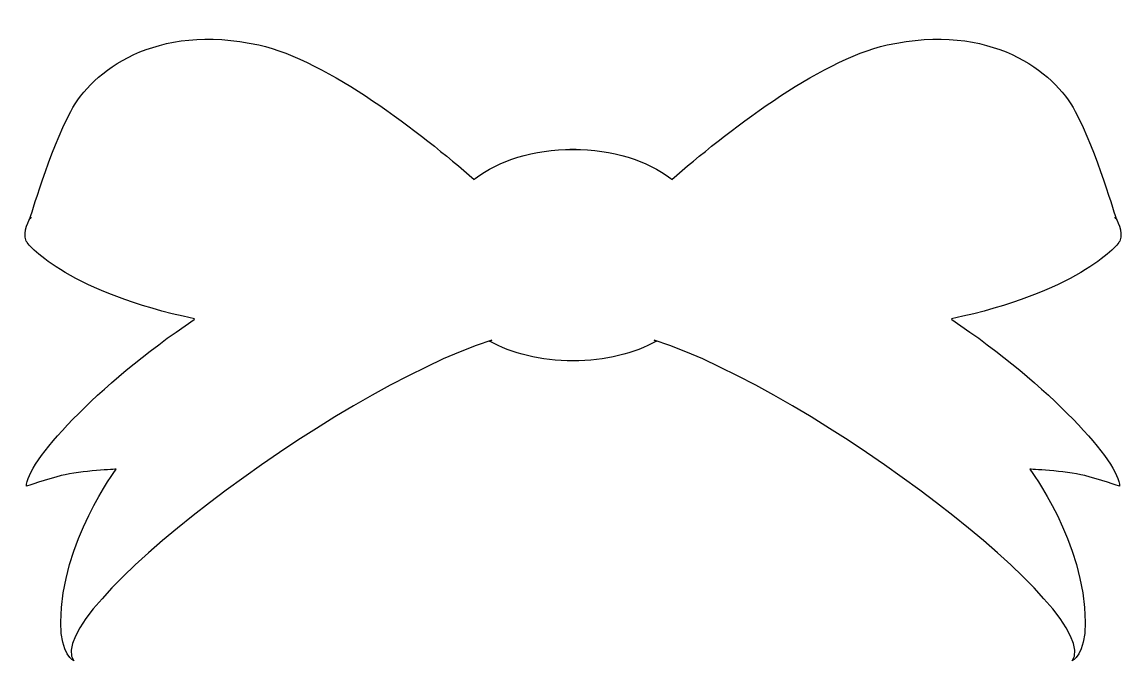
# Model space of a CAD drawing. Header units: centimetres. Extents: x -7.3 to 7.3, y -4.1 to 4.4.
import ezdxf

# ---------------------------------------------------------------- set-up
doc = ezdxf.new("R2010")
doc.units = ezdxf.units.CM
doc.header["$MEASUREMENT"] = 0
doc.layers.add('Camada 1', color=7, linetype='Continuous')

msp = doc.modelspace()

# ---------------------------------------------------------------- linework, layer by layer
at = {"layer": 'Camada 1'}
msp.add_open_spline([(0.00001, -0.14478), (0.00001, -0.14478), (0.00001, -0.14478), (0.00001, -0.14478), (0.00001, -0.14478), (0.42599, -0.14478), (0.81466, -0.04495), (1.1097, 0.11927), (1.1097, 0.11927), (1.1097, 0.11927), (1.07811, 0.13335), (1.07811, 0.13335), (1.07811, 0.13335), (3.21832, -0.56539), (7.07558, -3.51134), (6.61962, -4.12639), (6.61962, -4.12639), (6.61962, -4.12639), (6.79652, -4.04601), (6.79432, -3.61336), (6.79432, -3.61336), (6.78768, -2.54759), (6.05912, -1.58152), (6.05912, -1.58152), (6.05912, -1.58152), (6.05912, -1.58152), (6.51616, -1.59867), (6.78768, -1.66629), (6.78768, -1.66629), (6.97712, -1.71309), (7.24813, -1.80797), (7.24813, -1.80797), (7.24813, -1.80797), (7.26363, -1.50899), (6.33145, -0.46928), (5.02415, 0.40511), (5.02415, 0.40511), (5.02415, 0.40511), (5.02187, 0.41585), (5.02187, 0.41585), (5.02187, 0.41585), (6.6516, 0.75407), (7.21601, 1.36832), (7.2513, 1.44704), (7.2513, 1.44704), (7.30797, 1.57272), (7.20156, 1.74811), (7.20156, 1.74811), (7.20156, 1.74811), (7.20156, 1.74811), (7.19685, 1.75335), (7.18756, 1.7629), (7.18756, 1.7629), (7.18756, 1.7629), (7.20156, 1.74811), (7.20156, 1.74811), (7.20156, 1.74811), (7.20156, 1.74811), (6.94285, 2.63777), (6.66271, 3.1671), (6.66271, 3.1671), (6.38233, 3.69706), (5.53879, 4.35339), (4.16766, 4.04898), (4.16766, 4.04898), (3.24564, 3.84425), (2.01564, 2.875), (1.30908, 2.2623), (1.30908, 2.2623), (1.30908, 2.2623), (1.29723, 2.2759), (1.29723, 2.2759), (1.29723, 2.2759), (0.99095, 2.51178), (0.52367, 2.66264), (0, 2.66264), (0, 2.66264), (0, 2.66264), (0, 2.66264), (0, 2.66264), (0, 2.66264), (-0.01429, 2.66264), (-0.02852, 2.66253), (-0.04273, 2.6623), (-0.04273, 2.6623), (-0.04273, 2.6623), (0.04274, 2.66229), (0.04274, 2.66229), (0.04274, 2.66229), (0.02853, 2.6625), (0.0143, 2.66263), (0.00001, 2.66263), (0.00001, 2.66263), (0.00001, 2.66263), (0.00001, 2.66263), (0.00001, 2.66263), (0.00001, 2.66263), (-0.52365, 2.66263), (-0.99093, 2.51176), (-1.29722, 2.27589), (-1.29722, 2.27589), (-1.29722, 2.27589), (-1.30907, 2.26229), (-1.30907, 2.26229), (-1.30907, 2.26229), (-2.01564, 2.87499), (-3.24563, 3.84423), (-4.16765, 4.04897), (-4.16765, 4.04897), (-5.53877, 4.3534), (-6.38235, 3.69705), (-6.6627, 3.16712), (-6.6627, 3.16712), (-6.94287, 2.63776), (-7.20158, 1.7481), (-7.20158, 1.7481), (-7.20158, 1.7481), (-7.20158, 1.7481), (-7.18758, 1.76289), (-7.18758, 1.76289), (-7.18758, 1.76289), (-7.19689, 1.75334), (-7.20158, 1.7481), (-7.20158, 1.7481), (-7.20158, 1.7481), (-7.20158, 1.7481), (-7.308, 1.57268), (-7.25132, 1.44703), (-7.25132, 1.44703), (-7.21602, 1.36829), (-6.65159, 0.75406), (-5.02189, 0.41584), (-5.02189, 0.41584), (-5.02189, 0.41584), (-5.02414, 0.4051), (-5.02414, 0.4051), (-5.02414, 0.4051), (-6.33144, -0.46929), (-7.26362, -1.509), (-7.24814, -1.80798), (-7.24814, -1.80798), (-7.24814, -1.80798), (-6.9771, -1.71307), (-6.78766, -1.6663), (-6.78766, -1.6663), (-6.51614, -1.59867), (-6.0591, -1.58153), (-6.0591, -1.58153), (-6.0591, -1.58153), (-6.0591, -1.58153), (-6.78766, -2.54757), (-6.79433, -3.61334), (-6.79433, -3.61334), (-6.79653, -4.04599), (-6.61963, -4.12637), (-6.61963, -4.12637), (-6.61963, -4.12637), (-7.07555, -3.51131), (-3.2183, -0.56536), (-1.07808, 0.13338), (-1.07808, 0.13338), (-1.07808, 0.13338), (-1.10967, 0.1193), (-1.10967, 0.1193), (-1.10967, 0.1193), (-0.81464, -0.04493), (-0.42597, -0.14478), (0.00001, -0.14478), (0.00001, -0.14478), (0.00001, -0.14478), (0.00001, -0.14478), (0.00001, -0.14478)], degree=3, knots=[0, 0, 0, 0, 0.02272727, 0.02272727, 0.02272727, 0.02272727, 0.04545455, 0.04545455, 0.04545455, 0.04545455, 0.06818182, 0.06818182, 0.06818182, 0.06818182, 0.09090909, 0.09090909, 0.09090909, 0.09090909, 0.11363636, 0.11363636, 0.11363636, 0.11363636, 0.13636364, 0.13636364, 0.13636364, 0.13636364, 0.15909091, 0.15909091, 0.15909091, 0.15909091, 0.18181818, 0.18181818, 0.18181818, 0.18181818, 0.20454545, 0.20454545, 0.20454545, 0.20454545, 0.22727273, 0.22727273, 0.22727273, 0.22727273, 0.25, 0.25, 0.25, 0.25, 0.27272727, 0.27272727, 0.27272727, 0.27272727, 0.29545455, 0.29545455, 0.29545455, 0.29545455, 0.31818182, 0.31818182, 0.31818182, 0.31818182, 0.34090909, 0.34090909, 0.34090909, 0.34090909, 0.36363636, 0.36363636, 0.36363636, 0.36363636, 0.38636364, 0.38636364, 0.38636364, 0.38636364, 0.40909091, 0.40909091, 0.40909091, 0.40909091, 0.43181818, 0.43181818, 0.43181818, 0.43181818, 0.45454545, 0.45454545, 0.45454545, 0.45454545, 0.47727273, 0.47727273, 0.47727273, 0.47727273, 0.5, 0.5, 0.5, 0.5, 0.52272727, 0.52272727, 0.52272727, 0.52272727, 0.54545455, 0.54545455, 0.54545455, 0.54545455, 0.56818182, 0.56818182, 0.56818182, 0.56818182, 0.59090909, 0.59090909, 0.59090909, 0.59090909, 0.61363636, 0.61363636, 0.61363636, 0.61363636, 0.63636364, 0.63636364, 0.63636364, 0.63636364, 0.65909091, 0.65909091, 0.65909091, 0.65909091, 0.68181818, 0.68181818, 0.68181818, 0.68181818, 0.70454545, 0.70454545, 0.70454545, 0.70454545, 0.72727273, 0.72727273, 0.72727273, 0.72727273, 0.75, 0.75, 0.75, 0.75, 0.77272727, 0.77272727, 0.77272727, 0.77272727, 0.79545455, 0.79545455, 0.79545455, 0.79545455, 0.81818182, 0.81818182, 0.81818182, 0.81818182, 0.84090909, 0.84090909, 0.84090909, 0.84090909, 0.86363636, 0.86363636, 0.86363636, 0.86363636, 0.88636364, 0.88636364, 0.88636364, 0.88636364, 0.90909091, 0.90909091, 0.90909091, 0.90909091, 0.93181818, 0.93181818, 0.93181818, 0.93181818, 0.95454545, 0.95454545, 0.95454545, 0.95454545, 1, 1, 1, 1], dxfattribs=at)

doc.saveas('drawing.dxf')
